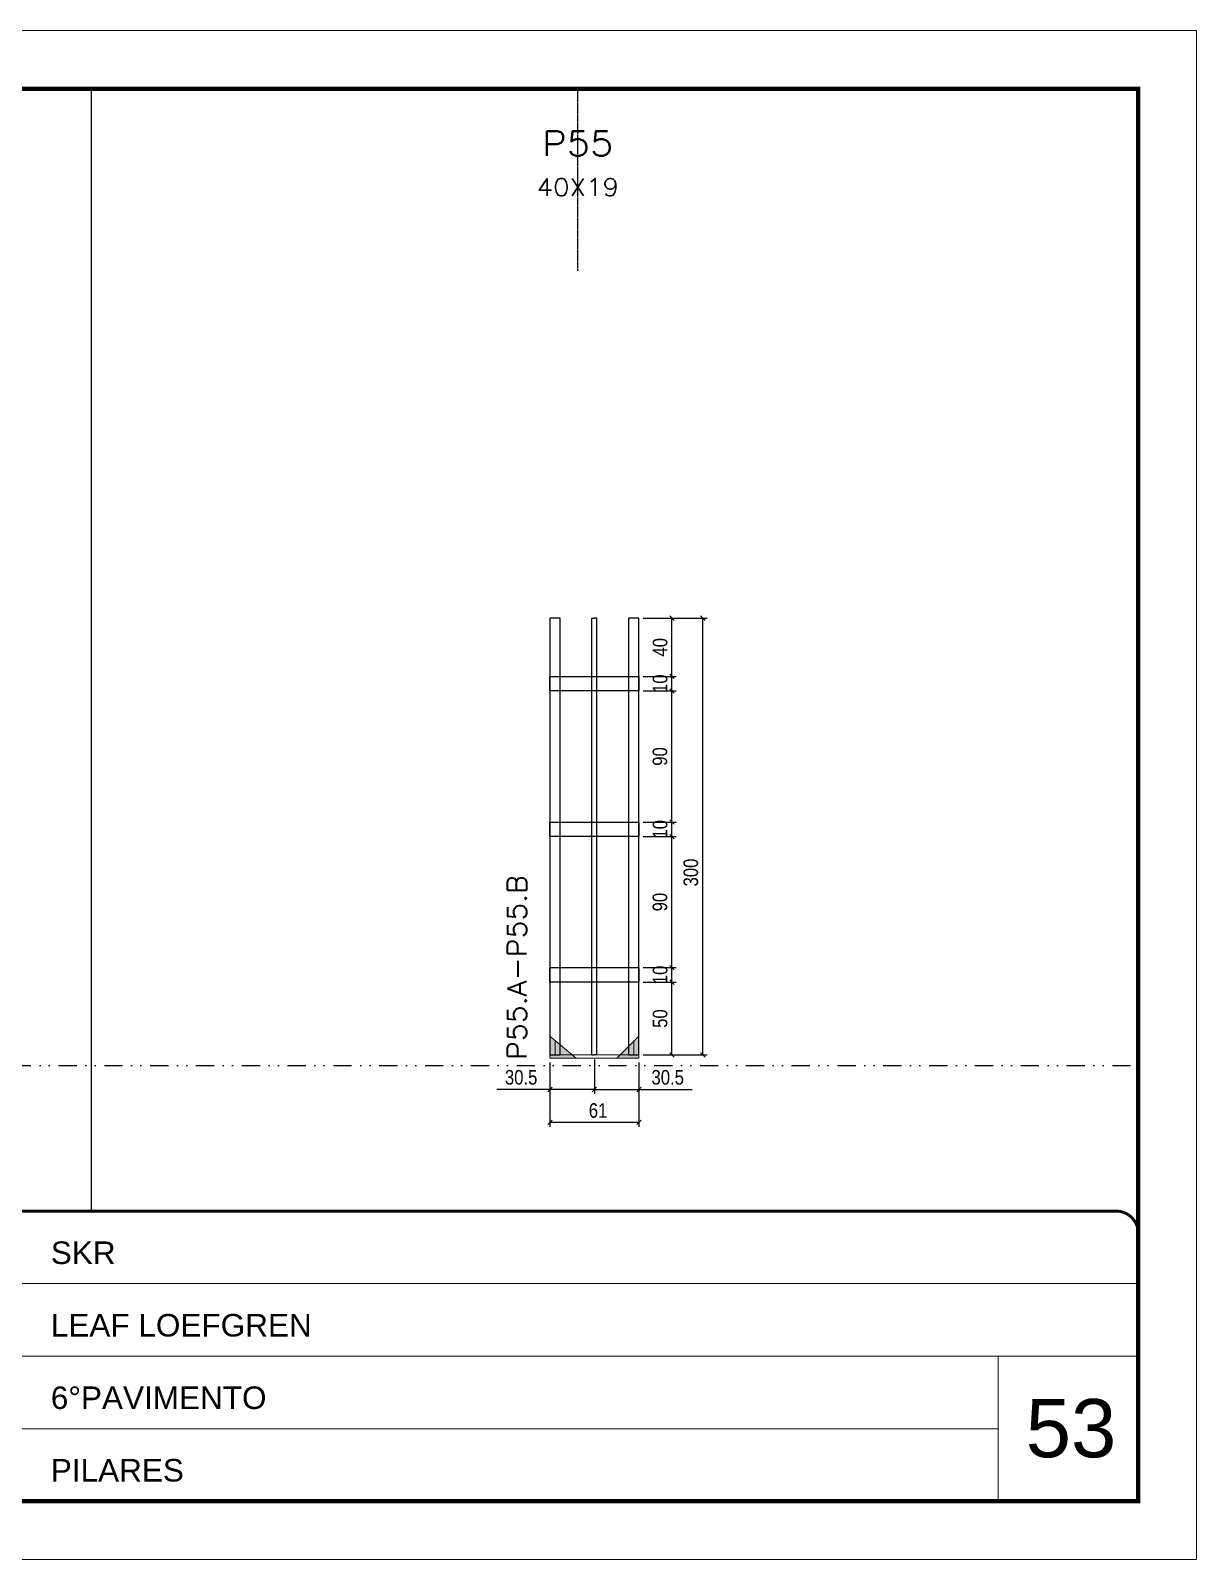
# Model space of a CAD drawing. Extents: x 14400 to 27878, y -21631 to 6985.
# Drawn here: x 15098 to 15898, y -8997 to -7947 of the extents above; entities that cross this region are included whole.
import ezdxf
from ezdxf.enums import TextEntityAlignment as Align

# ---------------------------------------------------------------- set-up
doc = ezdxf.new("R2010")
doc.units = 0
for name, pattern in [('CONTINUO', [0]), ('DASHED', [0.75, 0.5, -0.25]), ('DIVIDE2', [0.625, 0.25, -0.125, 0, -0.125, 0, -0.125]), ('HIDDEN', [0.375, 0.25, -0.125])]:
    doc.linetypes.add(name, pattern=pattern)
for name, color, linetype, lineweight in [('CARIMBO', 255, 'Continuous', 9), ('Folhas', 255, 'Continuous', 9), ('Madeira', 126, 'Continuous', 18), ('Sarr 2.2x7', 40, 'Continuous', 9), ('SARRAFO DE PRESSAO', 251, 'DASHED', 9), ('Texto Seção', 7, 'Continuous', 15)]:
    doc.layers.add(name, color=color, linetype=linetype, lineweight=lineweight)
for name, color, linetype in [('COTA', 241, 'Continuous'), ('Nível', 160, 'Continuous'), ('SARR_2.2x10', 60, 'Continuous'), ('SARR_3.5x7', 81, 'Continuous'), ('SARR_7x7', 40, 'Continuous'), ('Texto de Titulo', 7, 'Continuous'), ('Texto Qtd Sarr', 242, 'Continuous')]:
    doc.layers.add(name, color=color, linetype=linetype)
doc.styles.add('ARIAL', font='arial.ttf')
doc.styles.add('COTA TECNICA', font='techl___.ttf', dxfattribs={"height": 10})
doc.styles.add('REGUA-120', font='ROMANS.shx', dxfattribs={"height": 15})
doc.styles.add('ROMANS', font='romans.shx')
doc.dimstyles.new('PAINEL', dxfattribs={"dimtxt": 10, "dimasz": 3, "dimexe": 3, "dimexo": 3, "dimgap": 3, "dimtad": 1, "dimdec": 1, "dimzin": 12, "dimdsep": 46, "dimtxsty": 'COTA TECNICA', "dimblk1": 'OBLIQUE', "dimblk2": 'OBLIQUE', "dimsah": 1, "dimcen": 0.9, "dimclrd": 4, "dimclre": 4, "dimclrt": 240, "dimadec": 1, "dimazin": 3, "dimtfac": 1, "dimtdec": 1, "dimtmove": 0, "dimatfit": 3, "dimfxl": 1, "dimtolj": 1, "dimtzin": 12, "dimarcsym": 0})

# ---------------------------------------------------------------- blocks, each defined once
blk = doc.blocks.new('9999999999')
at = {"color": 30, "linetype": 'CONTINUO'}
for p, q in [((98564.6, 34379.6), (99584, 34379.6)), ((98564.6, 34329.8), (99488, 34329.8)), ((99584, 34329.8), (99488, 34329.8)), ((99488, 34329.8), (99488, 34230.2)), ((98564.6, 34280), (99488, 34280))]:
    blk.add_line(p, q, dxfattribs=at)
at = {"color": 30, "linetype": 'CONTINUO', "const_width": 2}
blk.add_lwpolyline([(99584, 34230.2), (99584, 34414.4, 0.414214), (99569, 34429.4), (98229, 34429.4, 0.414214), (98214, 34414.4), (98214, 34245.2, 0.414214), (98229, 34230.2), (99584, 34230.2)], format="xyb", dxfattribs=at)
at = {"layer": 'Folhas'}
blk.add_lwpolyline([(98139, 34190.2), (99624, 34190.2), (99624, 35240.2), (98139, 35240.2)], close=True, dxfattribs=at)
at = {"layer": 'Folhas', "color": 30, "const_width": 3}
blk.add_lwpolyline([(98214, 34230.2), (99584, 34230.2), (99584, 35200.2), (98214, 35200.2)], close=True, dxfattribs=at)
at = {"color": 7, "linetype": 'Continuous', "ltscale": 5, "style": 'ARIAL'}
for s, height, p in [('SKR', 15.48, (98837.7, 34393.1)), ('LEAF LOEFGREN', 15.483, (98837.7, 34343.3)), ('6°PAVIMENTO', 15.483, (98837.7, 34293.5)), ('PILARES', 15.48, (98837.7, 34243.7))]:
    blk.add_text(s, height=height, dxfattribs=at).set_placement(p)
blk = doc.blocks.new('_Oblique')
at = {"color": 0, "linetype": 'ByBlock', "lineweight": -2}
blk.add_line((-0.5, -0.5), (0.5, 0.5), dxfattribs=at)
blk = doc.blocks.new('*D4146')
at = {"layer": 'COTA', "color": 4, "lineweight": -2, "transparency": 16777216}
for p, q in [((15515.8, -8655.5), (15515.8, -8699.6)), ((15454.8, -8668.5), (15454.8, -8699.6)), ((15515.8, -8696.6), (15454.8, -8696.6))]:
    blk.add_line(p, q, dxfattribs=at)
at = {"layer": 'Defpoints', "color": 0, "transparency": 16777216}
for p in [(15515.8, -8652.5), (15454.8, -8665.5), (15454.8, -8696.6)]:
    blk.add_point(p, dxfattribs=at)
at = {"layer": 'COTA', "color": 4, "lineweight": -2, "transparency": 16777216, "xscale": 3, "yscale": 3, "zscale": 3, "rotation": 180}
blk.add_blockref('_Oblique', (15454.8, -8696.6), dxfattribs=at)
at = {"layer": 'COTA', "color": 4, "lineweight": -2, "transparency": 16777216, "xscale": 3, "yscale": 3, "zscale": 3}
blk.add_blockref('_Oblique', (15515.8, -8696.6), dxfattribs=at)
at = {"layer": 'COTA', "color": 240, "transparency": 16777216, "insert": (15487.8, -8688.5), "char_height": 10, "attachment_point": 5, "style": 'COTA TECNICA'}
blk.add_mtext('\\A1;61', dxfattribs=at)
blk = doc.blocks.new('*D4147')
at = {"layer": 'COTA', "color": 4, "lineweight": -2, "transparency": 16777216}
for p, q in [((15518.8, -8600.3), (15541.5, -8600.3)), ((15538.5, -8650.3), (15538.5, -8600.3)), ((15518.8, -8650.3), (15541.5, -8650.3))]:
    blk.add_line(p, q, dxfattribs=at)
at = {"layer": 'Defpoints', "color": 0, "transparency": 16777216}
for p in [(15515.8, -8600.3), (15538.5, -8600.3), (15515.8, -8650.3)]:
    blk.add_point(p, dxfattribs=at)
at = {"layer": 'COTA', "color": 4, "lineweight": -2, "transparency": 16777216, "xscale": 3, "yscale": 3, "zscale": 3}
for p, rotation in [((15538.5, -8600.3), 90), ((15538.5, -8650.3), 270)]:
    blk.add_blockref('_Oblique', p, dxfattribs=dict(at, rotation=rotation))
at = {"layer": 'COTA', "color": 240, "transparency": 16777216, "insert": (15530.4, -8625.3), "char_height": 10, "attachment_point": 5, "rotation": 90, "style": 'COTA TECNICA'}
blk.add_mtext('\\A1;50', dxfattribs=at)
blk = doc.blocks.new('*D4148')
at = {"layer": 'COTA', "color": 4, "lineweight": -2, "transparency": 16777216}
for p, q in [((15518.8, -8590.3), (15541.5, -8590.3)), ((15538.5, -8600.3), (15538.5, -8590.3)), ((15518.8, -8600.3), (15541.5, -8600.3))]:
    blk.add_line(p, q, dxfattribs=at)
at = {"layer": 'Defpoints', "color": 0, "transparency": 16777216}
for p in [(15515.8, -8590.3), (15538.5, -8590.3), (15515.8, -8600.3)]:
    blk.add_point(p, dxfattribs=at)
at = {"layer": 'COTA', "color": 4, "lineweight": -2, "transparency": 16777216, "xscale": 3, "yscale": 3, "zscale": 3}
for p, rotation in [((15538.5, -8590.3), 90), ((15538.5, -8600.3), 270)]:
    blk.add_blockref('_Oblique', p, dxfattribs=dict(at, rotation=rotation))
at = {"layer": 'COTA', "color": 240, "transparency": 16777216, "insert": (15530.4, -8595.3), "char_height": 10, "attachment_point": 5, "rotation": 90, "style": 'COTA TECNICA'}
blk.add_mtext('\\A1;10', dxfattribs=at)
blk = doc.blocks.new('*D4149')
at = {"layer": 'COTA', "color": 4, "lineweight": -2, "transparency": 16777216}
for p, q in [((15518.8, -8500.3), (15541.5, -8500.3)), ((15538.5, -8590.3), (15538.5, -8500.3)), ((15518.8, -8590.3), (15541.5, -8590.3))]:
    blk.add_line(p, q, dxfattribs=at)
at = {"layer": 'Defpoints', "color": 0, "transparency": 16777216}
for p in [(15515.8, -8500.3), (15538.5, -8500.3), (15515.8, -8590.3)]:
    blk.add_point(p, dxfattribs=at)
at = {"layer": 'COTA', "color": 4, "lineweight": -2, "transparency": 16777216, "xscale": 3, "yscale": 3, "zscale": 3}
for p, rotation in [((15538.5, -8500.3), 90), ((15538.5, -8590.3), 270)]:
    blk.add_blockref('_Oblique', p, dxfattribs=dict(at, rotation=rotation))
at = {"layer": 'COTA', "color": 240, "transparency": 16777216, "insert": (15530.3, -8545.3), "char_height": 10, "attachment_point": 5, "rotation": 90, "style": 'COTA TECNICA'}
blk.add_mtext('\\A1;90', dxfattribs=at)
blk = doc.blocks.new('*D4150')
at = {"layer": 'COTA', "color": 4, "lineweight": -2, "transparency": 16777216}
for p, q in [((15518.8, -8490.3), (15541.5, -8490.3)), ((15538.5, -8500.3), (15538.5, -8490.3)), ((15518.8, -8500.3), (15541.5, -8500.3))]:
    blk.add_line(p, q, dxfattribs=at)
at = {"layer": 'Defpoints', "color": 0, "transparency": 16777216}
for p in [(15515.8, -8490.3), (15538.5, -8490.3), (15515.8, -8500.3)]:
    blk.add_point(p, dxfattribs=at)
at = {"layer": 'COTA', "color": 4, "lineweight": -2, "transparency": 16777216, "xscale": 3, "yscale": 3, "zscale": 3}
for p, rotation in [((15538.5, -8490.3), 90), ((15538.5, -8500.3), 270)]:
    blk.add_blockref('_Oblique', p, dxfattribs=dict(at, rotation=rotation))
at = {"layer": 'COTA', "color": 240, "transparency": 16777216, "insert": (15530.4, -8495.3), "char_height": 10, "attachment_point": 5, "rotation": 90, "style": 'COTA TECNICA'}
blk.add_mtext('\\A1;10', dxfattribs=at)
blk = doc.blocks.new('*D4151')
at = {"layer": 'COTA', "color": 4, "lineweight": -2, "transparency": 16777216}
for p, q in [((15518.8, -8350.3), (15562.7, -8350.3)), ((15559.7, -8650.3), (15559.7, -8350.3)), ((15518.8, -8650.3), (15562.7, -8650.3))]:
    blk.add_line(p, q, dxfattribs=at)
at = {"layer": 'Defpoints', "color": 0, "transparency": 16777216}
for p in [(15515.8, -8350.3), (15559.7, -8350.3), (15515.8, -8650.3)]:
    blk.add_point(p, dxfattribs=at)
at = {"layer": 'COTA', "color": 4, "lineweight": -2, "transparency": 16777216, "xscale": 3, "yscale": 3, "zscale": 3}
for p, rotation in [((15559.7, -8350.3), 90), ((15559.7, -8650.3), 270)]:
    blk.add_blockref('_Oblique', p, dxfattribs=dict(at, rotation=rotation))
at = {"layer": 'COTA', "color": 240, "transparency": 16777216, "insert": (15551.5, -8525), "char_height": 10, "attachment_point": 5, "rotation": 90, "style": 'COTA TECNICA'}
blk.add_mtext('\\A1;300', dxfattribs=at)
blk = doc.blocks.new('*D4152')
at = {"layer": 'COTA', "color": 4, "lineweight": -2, "transparency": 16777216}
for p, q in [((15518.8, -8400.3), (15541.5, -8400.3)), ((15538.5, -8490.3), (15538.5, -8400.3)), ((15518.8, -8490.3), (15541.5, -8490.3))]:
    blk.add_line(p, q, dxfattribs=at)
at = {"layer": 'Defpoints', "color": 0, "transparency": 16777216}
for p in [(15515.8, -8400.3), (15538.5, -8400.3), (15515.8, -8490.3)]:
    blk.add_point(p, dxfattribs=at)
at = {"layer": 'COTA', "color": 4, "lineweight": -2, "transparency": 16777216, "xscale": 3, "yscale": 3, "zscale": 3}
for p, rotation in [((15538.5, -8400.3), 90), ((15538.5, -8490.3), 270)]:
    blk.add_blockref('_Oblique', p, dxfattribs=dict(at, rotation=rotation))
at = {"layer": 'COTA', "color": 240, "transparency": 16777216, "insert": (15530.3, -8445.3), "char_height": 10, "attachment_point": 5, "rotation": 90, "style": 'COTA TECNICA'}
blk.add_mtext('\\A1;90', dxfattribs=at)
blk = doc.blocks.new('*D4153')
at = {"layer": 'COTA', "color": 4, "lineweight": -2, "transparency": 16777216}
for p, q in [((15518.8, -8390.3), (15541.5, -8390.3)), ((15538.5, -8400.3), (15538.5, -8390.3)), ((15518.8, -8400.3), (15541.5, -8400.3))]:
    blk.add_line(p, q, dxfattribs=at)
at = {"layer": 'Defpoints', "color": 0, "transparency": 16777216}
for p in [(15515.8, -8390.3), (15538.5, -8390.3), (15515.8, -8400.3)]:
    blk.add_point(p, dxfattribs=at)
at = {"layer": 'COTA', "color": 4, "lineweight": -2, "transparency": 16777216, "xscale": 3, "yscale": 3, "zscale": 3}
for p, rotation in [((15538.5, -8390.3), 90), ((15538.5, -8400.3), 270)]:
    blk.add_blockref('_Oblique', p, dxfattribs=dict(at, rotation=rotation))
at = {"layer": 'COTA', "color": 240, "transparency": 16777216, "insert": (15530.4, -8395.3), "char_height": 10, "attachment_point": 5, "rotation": 90, "style": 'COTA TECNICA'}
blk.add_mtext('\\A1;10', dxfattribs=at)
blk = doc.blocks.new('*D4154')
at = {"layer": 'COTA', "color": 4, "lineweight": -2, "transparency": 16777216}
for p, q in [((15518.8, -8350.3), (15541.5, -8350.3)), ((15538.5, -8390.3), (15538.5, -8350.3)), ((15518.8, -8390.3), (15541.5, -8390.3))]:
    blk.add_line(p, q, dxfattribs=at)
at = {"layer": 'Defpoints', "color": 0, "transparency": 16777216}
for p in [(15515.8, -8350.3), (15538.5, -8350.3), (15515.8, -8390.3)]:
    blk.add_point(p, dxfattribs=at)
at = {"layer": 'COTA', "color": 4, "lineweight": -2, "transparency": 16777216, "xscale": 3, "yscale": 3, "zscale": 3}
for p, rotation in [((15538.5, -8350.3), 90), ((15538.5, -8390.3), 270)]:
    blk.add_blockref('_Oblique', p, dxfattribs=dict(at, rotation=rotation))
at = {"layer": 'COTA', "color": 240, "transparency": 16777216, "insert": (15530.4, -8370.3), "char_height": 10, "attachment_point": 5, "rotation": 90, "style": 'COTA TECNICA'}
blk.add_mtext('\\A1;40', dxfattribs=at)
blk = doc.blocks.new('*D4155')
at = {"layer": 'COTA', "color": 4, "lineweight": -2, "transparency": 16777216}
for p, q in [((15485.3, -8653.3), (15485.3, -8677)), ((15515.8, -8655.5), (15515.8, -8677)), ((15485.3, -8674), (15515.8, -8674)), ((15515.8, -8674), (15552.4, -8674))]:
    blk.add_line(p, q, dxfattribs=at)
at = {"layer": 'Defpoints', "color": 0, "transparency": 16777216}
for p in [(15485.3, -8650.3), (15515.8, -8652.5), (15515.8, -8674)]:
    blk.add_point(p, dxfattribs=at)
at = {"layer": 'COTA', "color": 4, "lineweight": -2, "transparency": 16777216, "xscale": 3, "yscale": 3, "zscale": 3, "rotation": 180}
blk.add_blockref('_Oblique', (15485.3, -8674), dxfattribs=at)
at = {"layer": 'COTA', "color": 4, "lineweight": -2, "transparency": 16777216, "xscale": 3, "yscale": 3, "zscale": 3}
blk.add_blockref('_Oblique', (15515.8, -8674), dxfattribs=at)
at = {"layer": 'COTA', "color": 240, "transparency": 16777216, "insert": (15535.6, -8665.7), "char_height": 10, "attachment_point": 5, "style": 'COTA TECNICA'}
blk.add_mtext('\\A1;30.5', dxfattribs=at)
blk = doc.blocks.new('*D4156')
at = {"layer": 'COTA', "color": 4, "lineweight": -2, "transparency": 16777216}
for p, q in [((15454.8, -8655.5), (15454.8, -8677)), ((15485.3, -8653.3), (15485.3, -8677)), ((15454.8, -8674), (15418.2, -8674)), ((15485.3, -8674), (15454.8, -8674))]:
    blk.add_line(p, q, dxfattribs=at)
at = {"layer": 'Defpoints', "color": 0, "transparency": 16777216}
for p in [(15485.3, -8650.3), (15454.8, -8652.5), (15454.8, -8674)]:
    blk.add_point(p, dxfattribs=at)
at = {"layer": 'COTA', "color": 4, "lineweight": -2, "transparency": 16777216, "xscale": 3, "yscale": 3, "zscale": 3, "rotation": 180}
blk.add_blockref('_Oblique', (15454.8, -8674), dxfattribs=at)
at = {"layer": 'COTA', "color": 4, "lineweight": -2, "transparency": 16777216, "xscale": 3, "yscale": 3, "zscale": 3}
blk.add_blockref('_Oblique', (15485.3, -8674), dxfattribs=at)
at = {"layer": 'COTA', "color": 240, "transparency": 16777216, "insert": (15435, -8665.7), "char_height": 10, "attachment_point": 5, "style": 'COTA TECNICA'}
blk.add_mtext('\\A1;30.5', dxfattribs=at)
blk = doc.blocks.new('titulo1')
at = {"layer": 'Defpoints', "color": 252, "linetype": 'HIDDEN', "ltscale": 2}
blk.add_line((0, 0), (0, 125), dxfattribs=at)
at = {"layer": 'Defpoints', "style": 'ROMANS', "oblique": 15}
blk.add_attdef('FOLHA', text='', height=10, dxfattribs=at).set_placement((0, 15.6), align=Align.MIDDLE_CENTER)
at = {"layer": 'Texto Qtd Sarr', "color": 3, "style": 'ROMANS', "oblique": 15}
for tag, height, p in [('TITULO', 17, (0, 71.4)), ('SEÇÃO', 12, (0, 41.5))]:
    blk.add_attdef(tag, text='', height=height, dxfattribs=at).set_placement(p, align=Align.MIDDLE_CENTER)

msp = doc.modelspace()

# ---------------------------------------------------------------- hatches: boundary and pattern name
at = {"layer": 'Madeira'}
h = msp.add_hatch(color=252, dxfattribs=at)
h.dxf.hatch_style = 2
h.paths.add_polyline_path([(15454.78, -8637.47), (15454.78, -8652.47), (15472.78, -8652.47)])
h = msp.add_hatch(color=252, dxfattribs=at)
h.dxf.hatch_style = 2
h.paths.add_polyline_path([(15515.78, -8637.47), (15515.78, -8652.47), (15500.78, -8652.47)])

# ---------------------------------------------------------------- linework, layer by layer
at = {"layer": 'COTA'}
msp.add_line((15139.84, -7986.75), (15139.84, -8757.51), dxfattribs=at)
at = {"layer": 'Madeira', "color": 1, "linetype": 'HIDDEN'}
for p, q in [((15458.28, -8640.97), (15458.28, -8650.27)), ((15458.28, -8640.97), (15458.28, -8650.27)), ((15512.28, -8640.97), (15512.28, -8650.27)), ((15512.28, -8640.97), (15512.28, -8650.27)), ((15464.61, -8650.27), (15454.78, -8650.27)), ((15464.61, -8650.27), (15454.78, -8650.27)), ((15470.58, -8650.27), (15454.78, -8650.27)), ((15461.78, -8644.47), (15461.78, -8650.27)), ((15502.98, -8650.27), (15515.78, -8650.27)), ((15505.94, -8650.27), (15515.78, -8650.27)), ((15505.94, -8650.27), (15515.78, -8650.27))]:
    msp.add_line(p, q, dxfattribs=at)
at = {"layer": 'Madeira'}
msp.add_line((15454.78, -8650.27), (15454.78, -8652.47), dxfattribs=at)
msp.add_line((15454.78, -8650.27), (15454.78, -8652.47), dxfattribs=at)
msp.add_line((15454.78, -8650.27), (15454.78, -8652.47), dxfattribs=at)
at = {"layer": 'Madeira', "color": 0}
for points in [[(15454.78, -8637.47), (15454.78, -8652.47), (15472.78, -8652.47), (15454.78, -8637.47)], [(15515.78, -8637.47), (15515.78, -8652.47), (15500.78, -8652.47), (15515.78, -8637.47)]]:
    msp.add_lwpolyline(points, dxfattribs=at)
at = {"layer": 'Nível', "color": 4, "linetype": 'DIVIDE2', "ltscale": 50}
msp.add_line((14488.47, -8657.47), (15858.47, -8657.47), dxfattribs=at)
at = {"layer": 'Sarr 2.2x7'}
msp.add_lwpolyline([(15515.78, -8650.27), (15454.78, -8650.27), (15454.78, -8652.47), (15515.78, -8652.47)], close=True, dxfattribs=at)
at = {"layer": 'SARR_2.2x10'}
for points in [[(15454.78, -8390.3), (15515.78, -8390.3), (15515.78, -8400.3), (15454.78, -8400.3)], [(15454.78, -8490.3), (15515.78, -8490.3), (15515.78, -8500.3), (15454.78, -8500.3)], [(15454.78, -8590.3), (15515.78, -8590.3), (15515.78, -8600.3), (15454.78, -8600.3)]]:
    msp.add_lwpolyline(points, close=True, dxfattribs=at)
at = {"layer": 'SARR_3.5x7'}
for p, q in [((15483.53, -8650.27), (15483.53, -8350.3)), ((15483.53, -8350.3), (15485.28, -8350.3)), ((15487.03, -8350.3), (15485.28, -8350.3)), ((15487.03, -8650.27), (15487.03, -8350.3)), ((15483.53, -8650.27), (15485.28, -8650.27)), ((15487.03, -8650.27), (15485.28, -8650.27))]:
    msp.add_line(p, q, dxfattribs=at)
at = {"layer": 'SARR_7x7'}
for points in [[(15454.78, -8650.27), (15461.78, -8650.27), (15461.78, -8350.3), (15454.78, -8350.3)], [(15508.78, -8650.27), (15515.78, -8650.27), (15515.78, -8350.3), (15508.78, -8350.3)]]:
    msp.add_lwpolyline(points, close=True, dxfattribs=at)

# ---------------------------------------------------------------- block references
at = {"layer": 'SARRAFO DE PRESSAO', "color": 6, "linetype": 'ByBlock'}
msp.add_blockref('9999999999', (-83725.51, -43186.95), dxfattribs=at)
at = {"layer": 'Texto Seção'}
ref = msp.add_blockref('titulo1', (15473.88, -8111.75), dxfattribs=at)
ref.add_attrib('TITULO', 'P55', dxfattribs={"layer": 'Texto de Titulo', "color": 7, "height": 17, "style": 'ROMANS', "width": 1.1}).set_placement((15473.88, -8024.25), align=Align.MIDDLE_CENTER)
ref.add_attrib('SEÇÃO', '40X19', dxfattribs={"layer": 'Texto de Titulo', "color": 7, "height": 12, "style": 'ROMANS', "width": 1.1}).set_placement((15473.88, -8054.25), align=Align.MIDDLE_CENTER)

# ---------------------------------------------------------------- texts
at = {"layer": 'CARIMBO', "style": 'ARIAL'}
msp.add_text('53', height=40, dxfattribs=at).set_placement((15781.33, -8926.61))
at = {"layer": 'Texto Seção', "style": 'REGUA-120', "width": 1.1}
msp.add_text('P55.A-P55.B', height=13, rotation=90, dxfattribs=at).set_placement((15438.63, -8653.58))

# ---------------------------------------------------------------- dimensions: what is measured, and where the dimension line sits
at = {"layer": 'COTA'}
for base, p1, p2, angle, picture, middle in [((15559.69, -8350.3), (15515.78, -8650.3), (15515.78, -8350.3), 90, '*D4151', (15559.69, -8525)), ((15538.48, -8390.27), (15515.78, -8400.27), (15515.78, -8390.27), 90, '*D4153', (15538.48, -8395.27)), ((15538.48, -8490.27), (15515.78, -8500.27), (15515.78, -8490.27), 90, '*D4150', (15538.48, -8495.27)), ((15538.48, -8590.27), (15515.78, -8600.27), (15515.78, -8590.27), 90, '*D4148', (15538.48, -8595.27)), ((15454.78, -8696.64), (15515.78, -8652.47), (15454.78, -8665.47), 180, '*D4146', (15487.78, -8696.64))]:
    dim = msp.add_linear_dim(base=base, p1=p1, p2=p2, angle=angle, dimstyle='PAINEL', override={"dimtmove": 1}, dxfattribs=at)
    dim.commit()
    dim.dimension.update_dxf_attribs({"geometry": picture, "text_midpoint": middle, "dimtype": 160})
dim = msp.add_linear_dim(base=(15538.48, -8350.3), p1=(15515.78, -8390.3), p2=(15515.78, -8350.3), angle=90, dimstyle='PAINEL', dxfattribs=at)
dim.commit()
dim.dimension.update_dxf_attribs({"geometry": '*D4154', "text_midpoint": (15530.37, -8370.3)})
for base, p1, p2, picture, middle in [((15538.48, -8400.27), (15515.78, -8490.3), (15515.78, -8400.27), '*D4152', (15530.34, -8445.28)), ((15538.48, -8500.27), (15515.78, -8590.27), (15515.78, -8500.27), '*D4149', (15530.34, -8545.27)), ((15538.48, -8600.27), (15515.78, -8650.27), (15515.78, -8600.27), '*D4147', (15530.37, -8625.27))]:
    dim = msp.add_linear_dim(base=base, p1=p1, p2=p2, angle=90, dimstyle='PAINEL', override={"dimtmove": 1}, dxfattribs=at)
    dim.commit()
    dim.dimension.update_dxf_attribs({"geometry": picture, "text_midpoint": middle})
for base, p2, picture, middle in [((15454.78, -8673.97), (15454.78, -8652.47), '*D4156', (15434.98, -8665.75)), ((15515.78, -8673.97), (15515.78, -8652.47), '*D4155', (15535.57, -8665.75))]:
    dim = msp.add_linear_dim(base=base, p1=(15485.28, -8650.27), p2=p2, dimstyle='PAINEL', dxfattribs=at)
    dim.commit()
    dim.dimension.update_dxf_attribs({"geometry": picture, "text_midpoint": middle})

doc.saveas('drawing.dxf')
